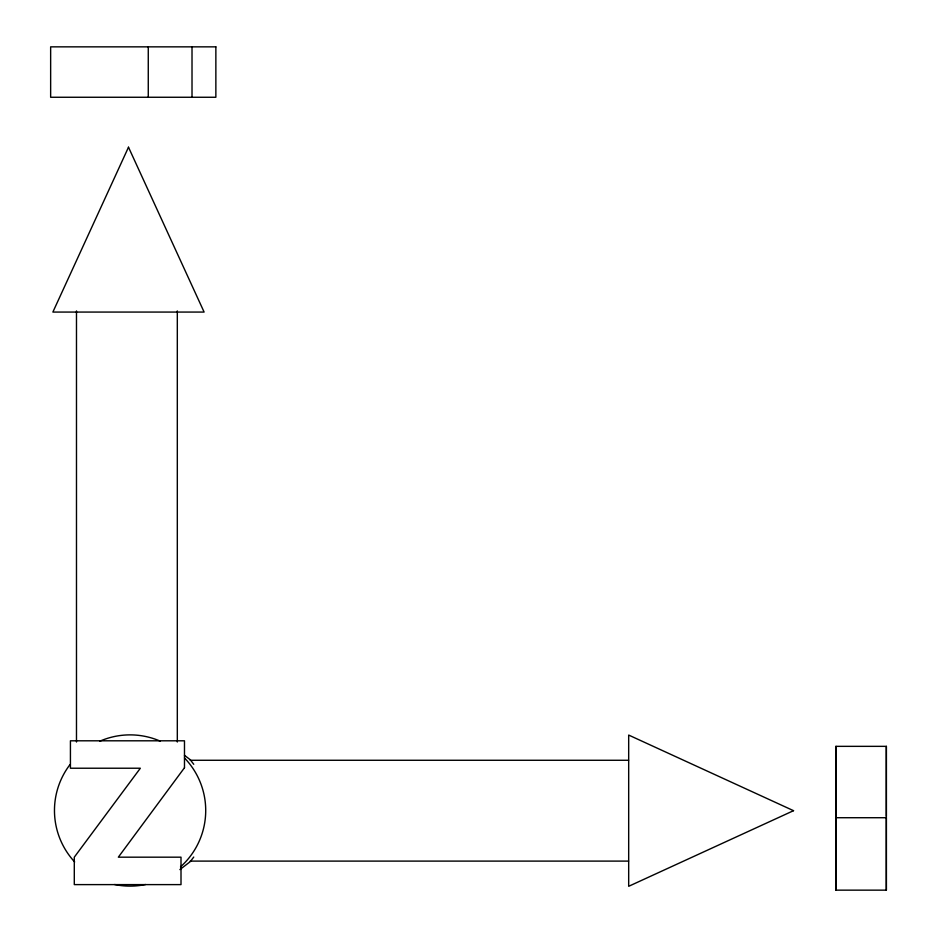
<?xml version="1.0" encoding="UTF-8"?>
<svg xmlns="http://www.w3.org/2000/svg" width="937" height="937" viewBox="0 0 937 937"><rect width="100%" height="100%" fill="white"/><g stroke="black" fill="none" stroke-linecap="round" stroke-linejoin="round"><path stroke-width="1.41" d="M835.945 890.15L835.945 746.344L886.355 746.344L886.355 890.15L835.945 890.15L835.945 817.72L886.355 817.72L886.355 890.15M193.748 857.062L190.223 861.665L179.881 869.595M190.188 760.27L628.563 760.27M190.188 861.103L628.563 861.103M184.472 755.304L190.223 759.708L193.748 764.299M886.355 746.344L886.355 816.268M835.945 746.344L835.945 816.268M192.015 46.85L192.015 97.261M177.316 310.932L177.316 742.01M148.269 46.85L148.269 97.261M76.483 310.932L76.483 742.01M184.542 758.021A75.616 75.616 0 0 1 180.501 866.866M145.563 884.516A75.616 75.616 0 0 1 114.63 884.516M74.667 861.946A75.616 75.616 0 0 1 70.099 764.463M99.849 741.19A75.616 75.616 0 0 1 160.344 741.19M128.498 147.214L52.87 312.068L204.114 312.068L128.498 147.214M184.484 767.743L118.331 857.179L181.005 857.179L181.005 884.61L74.292 884.61L74.292 857.179L140.351 768.223L70.427 768.223L70.427 740.804L184.484 740.804L184.484 767.743M793.534 810.681L628.68 886.308L628.68 735.065L793.534 810.681M215.861 46.85L50.645 46.85L50.645 97.261L215.861 97.261L215.861 46.85"/></g></svg>
